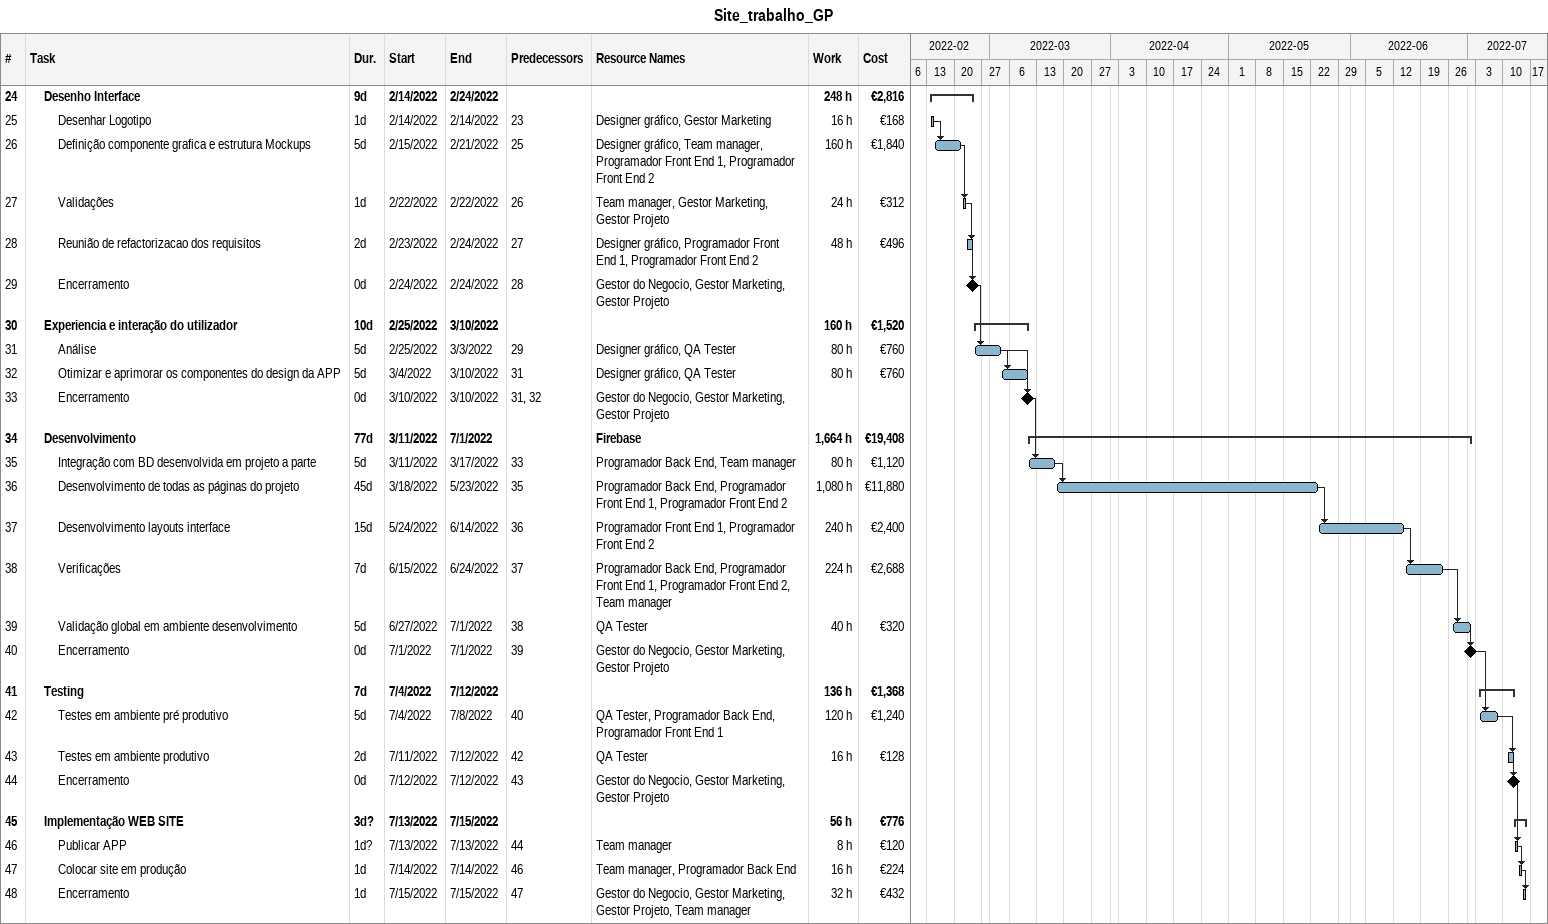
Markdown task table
Site_trabalho_GP

| ID | Level | Task | Duration | Start | Finish | Predecessors | Resources | Work (h) | Cost (€) |
|---|---|---|---|---|---|---|---|---|---|
| 24 | 2 | **Desenho Interface** | 9d | 2022-02-14 | 2022-02-24 |  |  | 248 | 2816 |
| 25 | 3 | Desenhar Logotipo | 1d | 2022-02-14 | 2022-02-14 | 23 | Designer gráfico, Gestor Marketing | 16 | 168 |
| 26 | 3 | Definição componente grafica e estrutura Mockups | 5d | 2022-02-15 | 2022-02-21 | 25 | Designer gráfico, Team manager, Programador Front End 1, Programador Front End 2 | 160 | 1840 |
| 27 | 3 | Validações | 1d | 2022-02-22 | 2022-02-22 | 26 | Team manager, Gestor Marketing, Gestor Projeto | 24 | 312 |
| 28 | 3 | Reunião de refactorizacao dos requisitos | 2d | 2022-02-23 | 2022-02-24 | 27 | Designer gráfico, Programador Front End 1, Programador Front End 2 | 48 | 496 |
| 29 | 3 | Encerramento | 0d | 2022-02-24 | 2022-02-24 | 28 | Gestor do Negocio, Gestor Marketing, Gestor Projeto |  |  |
| 30 | 2 | **Experiencia e interação do utilizador** | 10d | 2022-02-25 | 2022-03-10 |  |  | 160 | 1520 |
| 31 | 3 | Análise | 5d | 2022-02-25 | 2022-03-03 | 29 | Designer gráfico, QA Tester | 80 | 760 |
| 32 | 3 | Otimizar e aprimorar os componentes do design da APP | 5d | 2022-03-04 | 2022-03-10 | 31 | Designer gráfico, QA Tester | 80 | 760 |
| 33 | 3 | Encerramento | 0d | 2022-03-10 | 2022-03-10 | 31, 32 | Gestor do Negocio, Gestor Marketing, Gestor Projeto |  |  |
| 34 | 2 | **Desenvolvimento** | 77d | 2022-03-11 | 2022-07-01 |  | Firebase | 1664 | 19408 |
| 35 | 3 | Integração com BD desenvolvida em projeto a parte | 5d | 2022-03-11 | 2022-03-17 | 33 | Programador Back End, Team manager | 80 | 1120 |
| 36 | 3 | Desenvolvimento de todas as páginas do projeto | 45d | 2022-03-18 | 2022-05-23 | 35 | Programador Back End, Programador Front End 1, Programador Front End 2 | 1080 | 11880 |
| 37 | 3 | Desenvolvimento layouts interface | 15d | 2022-05-24 | 2022-06-14 | 36 | Programador Front End 1, Programador Front End 2 | 240 | 2400 |
| 38 | 3 | Verificações | 7d | 2022-06-15 | 2022-06-24 | 37 | Programador Back End, Programador Front End 1, Programador Front End 2, Team manager | 224 | 2688 |
| 39 | 3 | Validação global em ambiente desenvolvimento | 5d | 2022-06-27 | 2022-07-01 | 38 | QA Tester | 40 | 320 |
| 40 | 3 | Encerramento | 0d | 2022-07-01 | 2022-07-01 | 39 | Gestor do Negocio, Gestor Marketing, Gestor Projeto |  |  |
| 41 | 2 | **Testing** | 7d | 2022-07-04 | 2022-07-12 |  |  | 136 | 1368 |
| 42 | 3 | Testes em ambiente pré produtivo | 5d | 2022-07-04 | 2022-07-08 | 40 | QA Tester, Programador Back End, Programador Front End 1 | 120 | 1240 |
| 43 | 3 | Testes em ambiente produtivo | 2d | 2022-07-11 | 2022-07-12 | 42 | QA Tester | 16 | 128 |
| 44 | 3 | Encerramento | 0d | 2022-07-12 | 2022-07-12 | 43 | Gestor do Negocio, Gestor Marketing, Gestor Projeto |  |  |
| 45 | 2 | **Implementação WEB SITE** | 3d? | 2022-07-13 | 2022-07-15 |  |  | 56 | 776 |
| 46 | 3 | Publicar APP | 1d? | 2022-07-13 | 2022-07-13 | 44 | Team manager | 8 | 120 |
| 47 | 3 | Colocar site em produção | 1d | 2022-07-14 | 2022-07-14 | 46 | Team manager, Programador Back End | 16 | 224 |
| 48 | 3 | Encerramento | 1d | 2022-07-15 | 2022-07-15 | 47 | Gestor do Negocio, Gestor Marketing, Gestor Projeto, Team manager | 32 | 432 |
